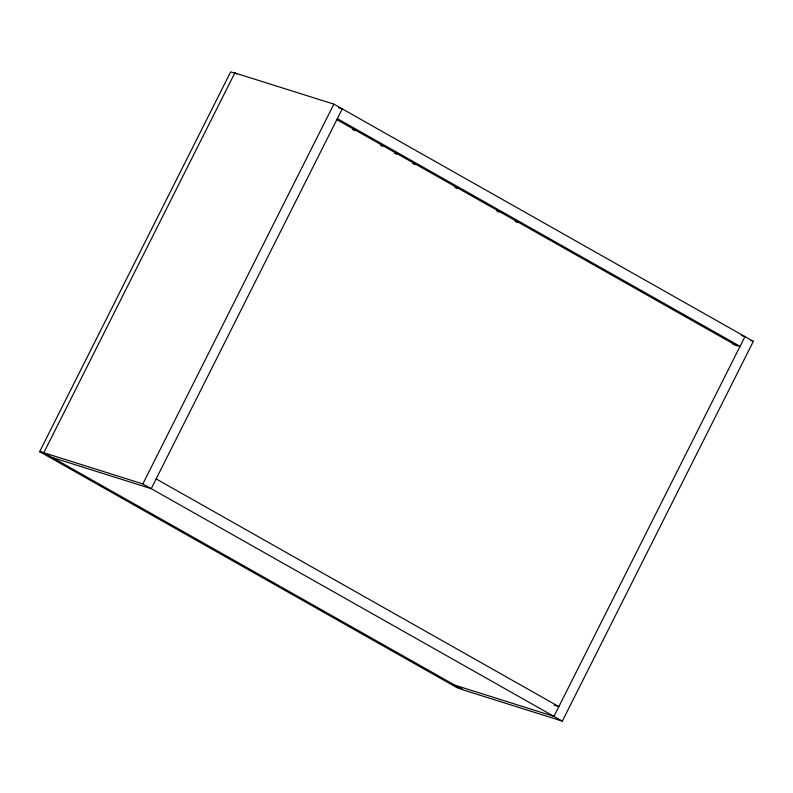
<?xml version="1.0" encoding="UTF-8"?>
<svg xmlns="http://www.w3.org/2000/svg" width="793" height="793" viewBox="0 0 793 793"><rect width="100%" height="100%" fill="white"/><g stroke="black" fill="none" stroke-linecap="round" stroke-linejoin="round"><path stroke-width="1.19" d="M43.813 452.744L234.827 72.946L333.863 104.131L753.35 341.337L562.336 721.124L463.3 689.95L43.813 452.744L142.839 483.928L562.336 721.124M142.839 483.928L333.863 104.131M42.118 451.891L39.65 451.663L230.664 71.876L235.759 73.471M338.71 107.759L342.249 108.879L151.235 488.666L52.199 457.482M741.425 335.479L744.964 336.589L553.94 716.386L454.914 685.202M750.991 340.594L753.35 341.337M732.97 344.132L740.047 346.353L337.332 118.643M44.745 453.269L39.65 451.663L457.274 687.818L462.369 689.414M554.138 705.136L558.857 706.613L156.142 478.903M336.519 119.456L737.143 345.986M352.508 129.348L354.659 130.567M380.511 145.178L382.662 146.398M394.508 153.099L396.659 154.318M412.816 163.447L414.967 164.666M454.815 187.198L456.976 188.417M496.814 210.948L498.975 212.167M515.123 221.297L517.284 222.516M234.827 72.946L236.929 74.136"/></g></svg>
